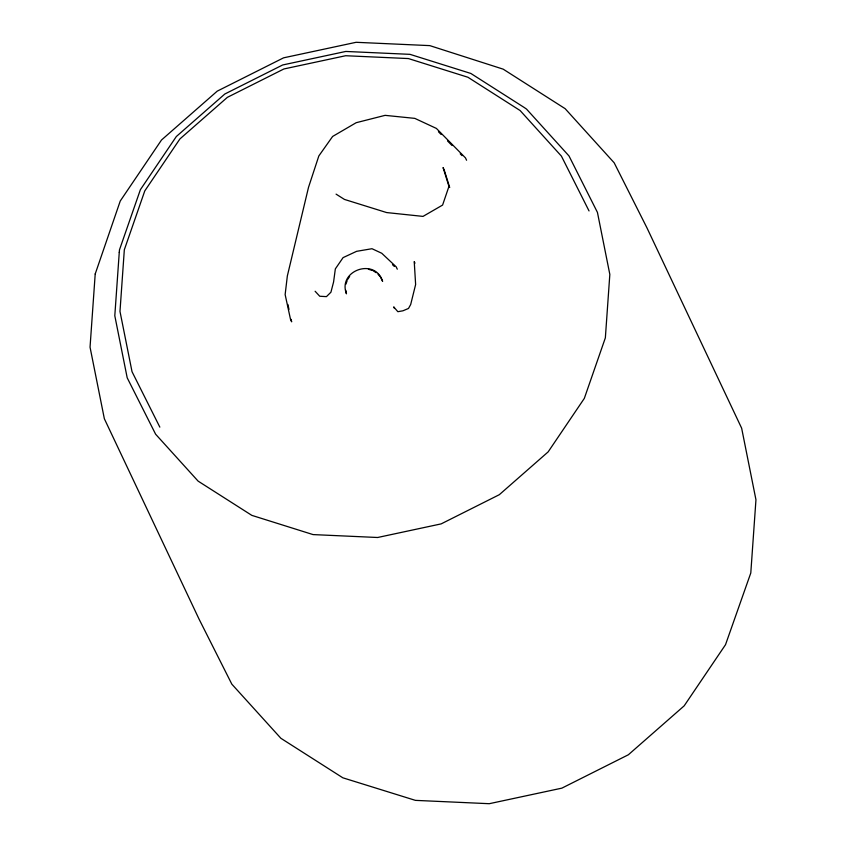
<?xml version="1.0" encoding="UTF-8"?>
<svg xmlns="http://www.w3.org/2000/svg" width="846" height="846" viewBox="0 0 846 846"><rect width="100%" height="100%" fill="white"/><g stroke="black" fill="none" stroke-linecap="round" stroke-linejoin="round"><path stroke-width="1.27" d="M345.908 284.182L347.146 280.703M347.558 279.55L349.652 276.483M368.444 269.229L371.954 270.35M336.074 194.136L344.47 199.434L386.654 212.568L423.011 216.396L442.595 205.07L448.962 186.363L443.061 167.561L443.822 169.158M373.128 270.731L376.206 272.719M392.491 264.682L394.405 266.49M438.45 131.754L441.168 134.514M447.523 140.944L452.06 145.544M460.224 153.813L462.043 155.653M315.114 291.257L319.746 296.248L326.45 296.629L330.923 292.219L333.578 282.014L335.344 268.891L343.074 257.628L356.61 251.325L371.986 248.713L381.747 253.261L396.161 266.797L397.292 269.197M378.035 274.294L380.467 277.002L382.614 281.348C375.233 257.279 337.406 270.466 346.458 293.816L345.771 290.241M589.038 210.94L561.416 156.129L520.11 110.53L467.923 77.25L408.417 58.564L345.654 55.73L283.907 68.96L227.373 97.343L179.912 138.945L144.772 190.921L124.33 249.75L119.984 311.413L132.029 371.701L159.841 427.145M466.58 160.254L465.448 157.853L436.409 128.433L414.804 118.377L385.099 115.352L356.187 122.702L332.615 136.46L318.836 155.939L308.515 187.347L287.333 276.008L285.144 294.598L290.527 319.418L291.659 321.818L291.119 319.333M414.984 263.201L414.233 261.594L415.629 284.52L410.68 304.528L408.491 308.462L402.897 310.81L397.853 311.698L393.707 306.887L394.469 308.483M444.203 169.961L449.702 187.516M287.894 304.444L288.972 309.403M95.207 273.967L90.046 347.167L104.354 418.749L199.032 619.071L231.825 684.15L280.872 738.283L342.831 777.802L415.428 800.369L489.252 803.7L561.881 788.144L628.367 754.769L684.181 705.839L725.519 644.694L750.793 572.985L755.954 499.785L741.646 428.192L646.968 227.881L614.175 162.802L565.128 108.658L503.169 69.15L429.789 45.621L356.103 42.3L283.6 57.824L217.232 91.146L161.512 139.992L120.248 201.02L95.207 273.967M119.265 252.32L114.802 315.759L127.196 377.802L155.611 434.199L198.112 481.12L251.812 515.362L313.041 534.587L377.623 537.496L441.157 523.885L499.33 494.688L548.155 451.88L584.322 398.392L605.355 337.861L609.829 274.421L597.435 212.388L569.02 155.981L526.508 109.071L524.203 107.484L470.841 73.454L409.993 54.345L345.813 51.447L282.659 64.973L224.856 93.991L176.328 136.534L140.383 189.694L119.476 249.845L119.265 252.32"/></g></svg>
